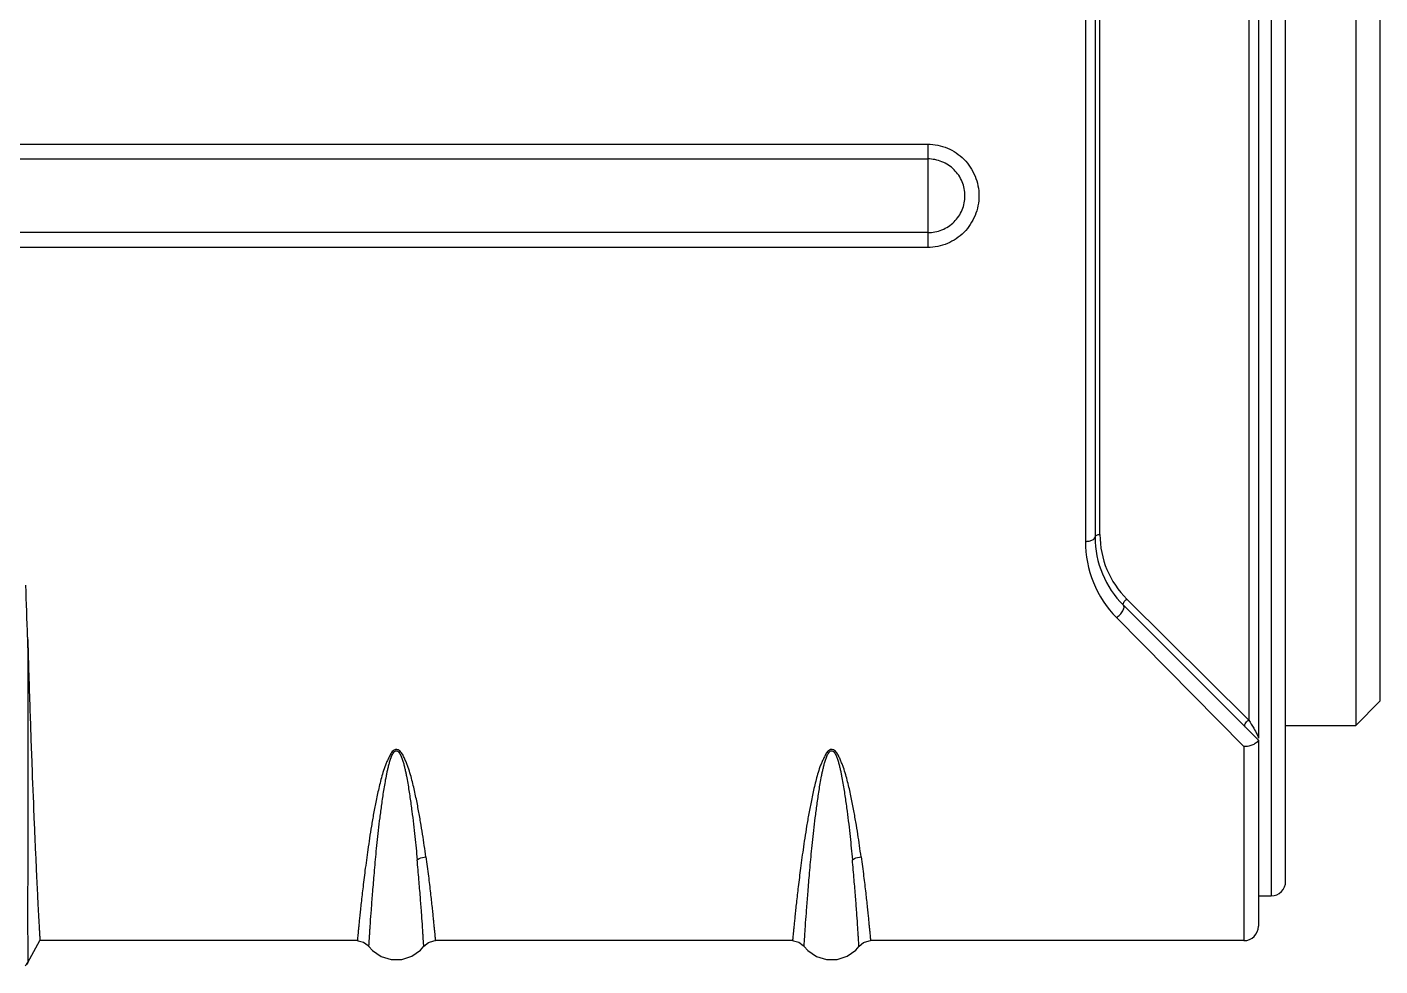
# Model space of a CAD drawing. Header units: millimetres. Extents: x 7426 to 8300, y 123 to 421.
# Drawn here: x 8123.55 to 8129.14, y 286.83 to 290.71 of the extents above; entities that cross this region are included whole.
import ezdxf

# ---------------------------------------------------------------- set-up
doc = ezdxf.new("R2010")
doc.units = ezdxf.units.MM
doc.layers.add('端子', color=102, linetype='Continuous')

msp = doc.modelspace()

# ---------------------------------------------------------------- linework, layer by layer
at = {"layer": '端子', "color": 0, "linetype": 'Continuous'}
for p, q in [((8128.6409, 293.1461), (8128.6409, 287.7694)), ((8128.6935, 292.6859), (8128.6935, 287.1181)), ((8128.7535, 287.1781), (8128.7535, 292.6259)), ((8128.6009, 292.187), (8128.6009, 287.8439)), ((8129.0435, 292.2028), (8129.0435, 287.8228)), ((8129.1435, 292.1027), (8129.1435, 287.9228)), ((8127.9253, 291.442), (8127.9253, 288.5838)), ((8127.9653, 291.4235), (8127.9653, 288.6023)), ((8127.9853, 288.6117), (8127.9853, 291.4141)), ((8121.9933, 290.2264), (8127.2733, 290.2264)), ((8127.2733, 290.2264), (8127.2733, 289.7991)), ((8121.9933, 290.1651), (8127.2733, 290.1651)), ((8127.2733, 289.8604), (8121.9933, 289.8604)), ((8127.2733, 289.7991), (8121.9933, 289.7991)), ((8128.0966, 288.3448), (8128.6009, 287.8439)), ((8128.0825, 288.3195), (8128.6409, 287.7611)), ((8128.5809, 287.7349), (8128.0542, 288.2685)), ((8129.1435, 287.9228), (8129.0435, 287.8228)), ((8128.7535, 287.8228), (8129.0435, 287.8228)), ((8128.5809, 287.7349), (8128.5809, 286.9328)), ((8128.6409, 287.7611), (8128.6409, 286.9928)), ((8128.6409, 287.1181), (8128.6935, 287.1181)), ((8123.5509, 286.8421), (8123.6013, 286.9328)), ((8124.9141, 286.9328), (8123.6013, 286.9328)), ((8126.7141, 286.9328), (8125.2367, 286.9328)), ((8128.5809, 286.9328), (8127.0367, 286.9328)), ((8123.5458, 286.8343), (8123.5509, 286.8421))]:
    msp.add_line(p, q, dxfattribs=at)
for points in [[(8124.9141, 286.9328), (8124.9182, 286.9326), (8124.9401, 286.9268), (8124.9583, 286.9133), (8124.9618, 286.9091)], [(8125.189, 286.9093), (8125.2079, 286.9254), (8125.2309, 286.9325), (8125.2367, 286.9328)], [(8126.7141, 286.9328), (8126.7182, 286.9326), (8126.7401, 286.9268), (8126.7583, 286.9133), (8126.7618, 286.9091)], [(8126.989, 286.9093), (8127.0079, 286.9254), (8127.0309, 286.9325), (8127.0367, 286.9328)], [(8124.9618, 286.9091), (8124.977, 286.8922), (8125.0129, 286.8672), (8125.0545, 286.8542), (8125.098, 286.8544), (8125.1394, 286.868), (8125.1752, 286.8935), (8125.189, 286.9093)], [(8126.7618, 286.9091), (8126.777, 286.8922), (8126.8129, 286.8672), (8126.8545, 286.8542), (8126.898, 286.8544), (8126.9394, 286.868), (8126.9752, 286.8935), (8126.989, 286.9093)]]:
    msp.add_lwpolyline(points, dxfattribs=at)
for centre, radius, start, end in [((8128.3615, 288.6119), 0.3762, 180.0314, 225.24), ((8128.3653, 288.6023), 0.4, 180, 225), ((8105.4586, 287.6487), 18.0999, 1.70567, 2.38589), ((8128.6935, 287.1781), 0.06, 270, 0), ((8128.5809, 286.9928), 0.06, 270, 0)]:
    msp.add_arc(centre, radius, start, end, dxfattribs=at)
for points, knots in [([(8127.2733, 290.2264), (8127.301, 290.2261), (8127.3568, 290.2153), (8127.4273, 290.1674), (8127.4736, 290.0962), (8127.4906, 290.0128), (8127.4736, 289.9294), (8127.4273, 289.8581), (8127.3568, 289.8102), (8127.301, 289.7994), (8127.2733, 289.7991)], [0, 0, 0, 0, 0.125014, 0.249985, 0.37497, 0.500001, 0.625031, 0.750015, 0.874986, 1, 1, 1, 1]), ([(8127.4272, 290.0128), (8127.4272, 290.0326), (8127.4192, 290.0728), (8127.3849, 290.1234), (8127.3337, 290.1572), (8127.2933, 290.1651), (8127.2733, 290.1651)], [0, 0, 0, 0, 0.249009, 0.498515, 0.748874, 1, 1, 1, 1]), ([(8127.2733, 289.8604), (8127.2933, 289.8604), (8127.3337, 289.8683), (8127.3849, 289.9021), (8127.4192, 289.9528), (8127.4272, 289.9929), (8127.4272, 290.0128)], [0, 0, 0, 0, 0.251162, 0.501531, 0.751025, 1, 1, 1, 1]), ([(8127.9853, 288.6117), (8127.9825, 288.6117), (8127.9774, 288.6112), (8127.9702, 288.6091), (8127.9653, 288.6051), (8127.9653, 288.6023)], [0, 0, 0, 0, 0.360681, 0.644959, 1, 1, 1, 1]), ([(8127.9253, 288.5838), (8127.9306, 288.5838), (8127.9383, 288.5844), (8127.9482, 288.587), (8127.9575, 288.5905), (8127.9653, 288.5968), (8127.9653, 288.6023)], [0, 0, 0, 0, 0.337779, 0.499225, 0.644481, 1, 1, 1, 1]), ([(8127.9253, 288.5838), (8127.9253, 288.5261), (8127.9479, 288.4093), (8128.0134, 288.3098), (8128.0542, 288.2685)], [0, 0, 0, 0, 0.498578, 1, 1, 1, 1]), ([(8128.0825, 288.3195), (8128.0813, 288.3207), (8128.0809, 288.3254), (8128.0838, 288.3315), (8128.089, 288.3386), (8128.0938, 288.3429), (8128.0966, 288.3448)], [0, 0, 0, 0, 0.165718, 0.387213, 0.665611, 1, 1, 1, 1]), ([(8128.0542, 288.2685), (8128.0592, 288.2719), (8128.0689, 288.2803), (8128.0786, 288.2927), (8128.0836, 288.3036), (8128.0857, 288.3114), (8128.0846, 288.3174), (8128.0825, 288.3195)], [0, 0, 0, 0, 0.28954, 0.60983, 0.747568, 0.858195, 1, 1, 1, 1]), ([(8123.5506, 288.1875), (8123.5508, 288.0906), (8123.5512, 287.9061), (8123.5513, 287.6444), (8123.5512, 287.4455), (8123.551, 287.3031), (8123.5508, 287.21), (8123.5506, 287.1267), (8123.5505, 287.0538), (8123.5506, 286.9914), (8123.5507, 286.9461), (8123.5508, 286.9154), (8123.5509, 286.8965), (8123.5509, 286.8804), (8123.551, 286.8671), (8123.551, 286.8568), (8123.551, 286.8499), (8123.551, 286.8459), (8123.551, 286.844), (8123.5509, 286.8428), (8123.551, 286.8422), (8123.5509, 286.8421)], [0, 0, 0, 0, 0.216016, 0.411433, 0.583405, 0.65968, 0.728986, 0.790962, 0.845293, 0.89171, 0.930076, 0.946207, 0.960273, 0.972245, 0.982093, 0.989792, 0.99534, 0.997309, 0.998741, 0.999637, 1, 1, 1, 1]), ([(8123.5506, 288.1875), (8123.5533, 288.0953), (8123.5587, 287.9204), (8123.5672, 287.6736), (8123.5746, 287.4872), (8123.5803, 287.3549), (8123.5841, 287.269), (8123.5877, 287.1925), (8123.5909, 287.1256), (8123.5938, 287.0685), (8123.596, 287.0272), (8123.5976, 286.9992), (8123.5985, 286.982), (8123.5994, 286.9674), (8123.6001, 286.9554), (8123.6007, 286.9461), (8123.601, 286.9399), (8123.6012, 286.9363), (8123.6013, 286.9345), (8123.6013, 286.9334), (8123.6013, 286.9329), (8123.6013, 286.9328)], [0, 0, 0, 0, 0.220357, 0.417952, 0.590057, 0.665818, 0.734355, 0.795439, 0.848856, 0.894428, 0.931993, 0.947732, 0.961424, 0.973056, 0.982616, 0.990095, 0.995488, 0.997401, 0.99879, 0.999656, 1, 1, 1, 1]), ([(8128.5867, 287.8152), (8128.585, 287.8169), (8128.5836, 287.8225), (8128.5864, 287.8304), (8128.592, 287.8382), (8128.5976, 287.8424), (8128.6009, 287.8439)], [0, 0, 0, 0, 0.201566, 0.427573, 0.691952, 1, 1, 1, 1]), ([(8128.6009, 287.8439), (8128.608, 287.8332), (8128.6202, 287.814), (8128.6312, 287.7941), (8128.6354, 287.7851)], [0, 0, 0, 0, 0.56491, 1, 1, 1, 1]), ([(8128.6354, 287.7851), (8128.6368, 287.7821), (8128.639, 287.777), (8128.6409, 287.7716), (8128.6409, 287.7694)], [0, 0, 0, 0, 0.594575, 1, 1, 1, 1]), ([(8125.1977, 287.2791), (8125.1934, 287.3104), (8125.1865, 287.3585), (8125.1758, 287.4243), (8125.1663, 287.4773), (8125.1573, 287.523), (8125.1491, 287.5607), (8125.142, 287.5897), (8125.1343, 287.6194), (8125.1265, 287.6443), (8125.1188, 287.6641), (8125.1125, 287.6792), (8125.1058, 287.6944), (8125.0992, 287.7071), (8125.0917, 287.7167), (8125.0832, 287.723), (8125.0716, 287.724), (8125.0619, 287.7187), (8125.0559, 287.7112), (8125.05, 287.7013), (8125.0438, 287.6887), (8125.0367, 287.6737), (8125.028, 287.6539), (8125.0196, 287.629), (8125.0116, 287.5991), (8125.0043, 287.5699), (8124.9979, 287.5411), (8124.99, 287.504), (8124.9815, 287.459), (8124.9724, 287.4068), (8124.9646, 287.357), (8124.9556, 287.2958), (8124.9461, 287.2259), (8124.9368, 287.1502), (8124.9304, 287.0939), (8124.9262, 287.0546), (8124.9236, 287.0293), (8124.9213, 287.007), (8124.9194, 286.9877), (8124.9178, 286.9712), (8124.9164, 286.9578), (8124.9156, 286.9484), (8124.915, 286.9424), (8124.9147, 286.939), (8124.9144, 286.9364), (8124.9143, 286.9344), (8124.914, 286.9336), (8124.9142, 286.9328), (8124.9141, 286.9328)], [0, 0, 0, 0, 0.073401, 0.113188, 0.155, 0.198824, 0.221499, 0.244696, 0.268429, 0.292805, 0.305298, 0.31797, 0.330826, 0.344064, 0.351089, 0.358976, 0.368093, 0.376365, 0.383488, 0.390212, 0.403285, 0.416152, 0.428829, 0.453456, 0.477362, 0.500726, 0.523568, 0.545899, 0.589044, 0.630173, 0.669263, 0.706297, 0.774107, 0.833378, 0.883896, 0.905815, 0.925481, 0.942879, 0.95799, 0.970801, 0.981299, 0.989475, 0.992689, 0.99532, 0.997366, 0.998828, 0.999706, 1, 1, 1, 1]), ([(8124.9618, 286.9091), (8124.9619, 286.909), (8124.9618, 286.9101), (8124.962, 286.9106), (8124.962, 286.9129), (8124.9623, 286.9154), (8124.9625, 286.9189), (8124.9629, 286.925), (8124.9635, 286.9345), (8124.9644, 286.9481), (8124.9655, 286.9648), (8124.9668, 286.9844), (8124.969, 287.0165), (8124.9725, 287.064), (8124.9775, 287.1294), (8124.9839, 287.2061), (8124.9901, 287.2769), (8124.9962, 287.3388), (8125.0017, 287.389), (8125.008, 287.4417), (8125.014, 287.4871), (8125.0194, 287.5246), (8125.0238, 287.5537), (8125.0286, 287.5833), (8125.0331, 287.6083), (8125.0372, 287.6285), (8125.0406, 287.6439), (8125.0444, 287.6594), (8125.0487, 287.675), (8125.053, 287.6879), (8125.0572, 287.6982), (8125.0611, 287.7059), (8125.0653, 287.7121), (8125.0701, 287.7166), (8125.0754, 287.7186), (8125.0809, 287.7168), (8125.0858, 287.7124), (8125.09, 287.7062), (8125.0939, 287.6985), (8125.0981, 287.6882), (8125.1025, 287.6752), (8125.1069, 287.6597), (8125.1107, 287.6442), (8125.1141, 287.6288), (8125.1182, 287.6086), (8125.1227, 287.5836), (8125.1274, 287.5539), (8125.1331, 287.5156), (8125.1396, 287.4692), (8125.1463, 287.4152), (8125.1538, 287.3482), (8125.1587, 287.2992), (8125.1617, 287.2674)], [0, 0, 0, 0, 0.000293, 0.001181, 0.002662, 0.004736, 0.007403, 0.01066, 0.01894, 0.029563, 0.042514, 0.057783, 0.07536, 0.117376, 0.168366, 0.228113, 0.296385, 0.333596, 0.372797, 0.413954, 0.457051, 0.479337, 0.502117, 0.525385, 0.549142, 0.56121, 0.573412, 0.585759, 0.598272, 0.610999, 0.617484, 0.62411, 0.63104, 0.634812, 0.63918, 0.643583, 0.647382, 0.654327, 0.660959, 0.667448, 0.68018, 0.692694, 0.705041, 0.717242, 0.72931, 0.753074, 0.776357, 0.799147, 0.843244, 0.885406, 0.925608, 1, 1, 1, 1]), ([(8126.9977, 287.2791), (8126.9934, 287.3104), (8126.9865, 287.3585), (8126.9758, 287.4243), (8126.9663, 287.4773), (8126.9573, 287.523), (8126.9491, 287.5607), (8126.942, 287.5897), (8126.9343, 287.6194), (8126.9265, 287.6443), (8126.9188, 287.6641), (8126.9125, 287.6792), (8126.9058, 287.6944), (8126.8992, 287.7071), (8126.8917, 287.7167), (8126.8832, 287.723), (8126.8716, 287.724), (8126.8619, 287.7187), (8126.8559, 287.7112), (8126.85, 287.7013), (8126.8438, 287.6887), (8126.8367, 287.6737), (8126.828, 287.6539), (8126.8196, 287.629), (8126.8116, 287.5991), (8126.8043, 287.5699), (8126.7979, 287.5411), (8126.79, 287.504), (8126.7815, 287.459), (8126.7724, 287.4068), (8126.7646, 287.357), (8126.7556, 287.2958), (8126.7461, 287.2259), (8126.7368, 287.1502), (8126.7304, 287.0939), (8126.7262, 287.0546), (8126.7236, 287.0293), (8126.7213, 287.007), (8126.7194, 286.9877), (8126.7178, 286.9712), (8126.7164, 286.9578), (8126.7156, 286.9484), (8126.715, 286.9424), (8126.7147, 286.939), (8126.7144, 286.9364), (8126.7143, 286.9344), (8126.714, 286.9336), (8126.7142, 286.9328), (8126.7141, 286.9328)], [0, 0, 0, 0, 0.073401, 0.113188, 0.155, 0.198824, 0.221499, 0.244696, 0.268429, 0.292805, 0.305298, 0.31797, 0.330826, 0.344064, 0.351089, 0.358976, 0.368093, 0.376365, 0.383488, 0.390212, 0.403285, 0.416152, 0.428829, 0.453456, 0.477362, 0.500726, 0.523568, 0.545899, 0.589044, 0.630173, 0.669263, 0.706297, 0.774107, 0.833378, 0.883896, 0.905815, 0.925481, 0.942879, 0.95799, 0.970801, 0.981299, 0.989475, 0.992689, 0.99532, 0.997366, 0.998828, 0.999706, 1, 1, 1, 1]), ([(8126.7618, 286.9091), (8126.7619, 286.909), (8126.7618, 286.9101), (8126.762, 286.9106), (8126.762, 286.9129), (8126.7623, 286.9154), (8126.7625, 286.9189), (8126.7629, 286.925), (8126.7635, 286.9345), (8126.7644, 286.9481), (8126.7655, 286.9648), (8126.7668, 286.9844), (8126.769, 287.0165), (8126.7725, 287.064), (8126.7775, 287.1294), (8126.7839, 287.2061), (8126.7901, 287.2769), (8126.7962, 287.3388), (8126.8017, 287.389), (8126.808, 287.4417), (8126.814, 287.4871), (8126.8194, 287.5246), (8126.8238, 287.5537), (8126.8286, 287.5833), (8126.8331, 287.6083), (8126.8372, 287.6285), (8126.8406, 287.6439), (8126.8444, 287.6594), (8126.8487, 287.675), (8126.853, 287.6879), (8126.8572, 287.6982), (8126.8611, 287.7059), (8126.8653, 287.7121), (8126.8701, 287.7166), (8126.8754, 287.7186), (8126.8809, 287.7168), (8126.8858, 287.7124), (8126.89, 287.7062), (8126.8939, 287.6985), (8126.8981, 287.6882), (8126.9025, 287.6752), (8126.9069, 287.6597), (8126.9107, 287.6442), (8126.9141, 287.6288), (8126.9182, 287.6086), (8126.9227, 287.5836), (8126.9274, 287.5539), (8126.9331, 287.5156), (8126.9396, 287.4692), (8126.9463, 287.4152), (8126.9538, 287.3482), (8126.9587, 287.2992), (8126.9617, 287.2674)], [0, 0, 0, 0, 0.000293, 0.001181, 0.002662, 0.004736, 0.007403, 0.01066, 0.01894, 0.029563, 0.042514, 0.057783, 0.07536, 0.117376, 0.168366, 0.228113, 0.296385, 0.333596, 0.372797, 0.413954, 0.457051, 0.479337, 0.502117, 0.525385, 0.549142, 0.56121, 0.573412, 0.585759, 0.598272, 0.610999, 0.617484, 0.62411, 0.63104, 0.634812, 0.63918, 0.643583, 0.647382, 0.654327, 0.660959, 0.667448, 0.68018, 0.692694, 0.705041, 0.717242, 0.72931, 0.753074, 0.776357, 0.799147, 0.843244, 0.885406, 0.925608, 1, 1, 1, 1]), ([(8128.6387, 287.7575), (8128.6366, 287.7548), (8128.6301, 287.7491), (8128.6173, 287.7417), (8128.6003, 287.736), (8128.5875, 287.7349), (8128.5809, 287.7349)], [0, 0, 0, 0, 0.162116, 0.401039, 0.689576, 1, 1, 1, 1]), ([(8128.6409, 287.761), (8128.6408, 287.7606), (8128.64, 287.7594), (8128.6393, 287.7583), (8128.6387, 287.7575)], [0, 0, 0, 0, 0.296413, 1, 1, 1, 1]), ([(8125.1617, 287.2674), (8125.1642, 287.2691), (8125.1752, 287.2756), (8125.1881, 287.2788), (8125.1977, 287.2791)], [0, 0, 0, 0, 0.242551, 1, 1, 1, 1]), ([(8125.189, 286.9093), (8125.189, 286.9092), (8125.1891, 286.9102), (8125.1888, 286.9107), (8125.1888, 286.9128), (8125.1886, 286.9151), (8125.1884, 286.9184), (8125.188, 286.9241), (8125.1874, 286.933), (8125.1866, 286.9458), (8125.1856, 286.9615), (8125.1844, 286.98), (8125.1824, 287.0102), (8125.1793, 287.0548), (8125.1746, 287.1163), (8125.1686, 287.1883), (8125.1641, 287.2399), (8125.1617, 287.2674)], [0, 0, 0, 0, 0.00096, 0.003913, 0.00886, 0.015804, 0.024745, 0.035684, 0.06356, 0.099405, 0.143157, 0.194747, 0.254112, 0.395906, 0.567911, 0.769419, 1, 1, 1, 1]), ([(8125.1977, 287.2791), (8125.2013, 287.2525), (8125.2079, 287.2026), (8125.2162, 287.1328), (8125.222, 287.081), (8125.2258, 287.0448), (8125.2281, 287.0216), (8125.2302, 287.0011), (8125.2319, 286.9832), (8125.2334, 286.9681), (8125.2346, 286.9557), (8125.2354, 286.9471), (8125.2359, 286.9416), (8125.2362, 286.9385), (8125.2363, 286.9362), (8125.2366, 286.9343), (8125.2364, 286.9335), (8125.2368, 286.9328), (8125.2367, 286.9328)], [0, 0, 0, 0, 0.231125, 0.433104, 0.605114, 0.67971, 0.746624, 0.805799, 0.857191, 0.900756, 0.936451, 0.964238, 0.97516, 0.9841, 0.991055, 0.996025, 0.999007, 1, 1, 1, 1]), ([(8126.9617, 287.2674), (8126.9642, 287.2691), (8126.9752, 287.2756), (8126.9881, 287.2788), (8126.9977, 287.2791)], [0, 0, 0, 0, 0.242551, 1, 1, 1, 1]), ([(8126.989, 286.9093), (8126.989, 286.9092), (8126.9891, 286.9102), (8126.9888, 286.9107), (8126.9888, 286.9128), (8126.9886, 286.9151), (8126.9884, 286.9184), (8126.988, 286.9241), (8126.9874, 286.933), (8126.9866, 286.9458), (8126.9856, 286.9615), (8126.9844, 286.98), (8126.9824, 287.0102), (8126.9793, 287.0548), (8126.9746, 287.1163), (8126.9686, 287.1883), (8126.9641, 287.2399), (8126.9617, 287.2674)], [0, 0, 0, 0, 0.00096, 0.003913, 0.008861, 0.015804, 0.024745, 0.035683, 0.063559, 0.099405, 0.143156, 0.194747, 0.254112, 0.395906, 0.567912, 0.769419, 1, 1, 1, 1]), ([(8126.9977, 287.2791), (8127.0013, 287.2525), (8127.0079, 287.2026), (8127.0162, 287.1328), (8127.022, 287.081), (8127.0258, 287.0448), (8127.0281, 287.0216), (8127.0302, 287.0011), (8127.0319, 286.9832), (8127.0334, 286.9681), (8127.0346, 286.9557), (8127.0354, 286.9471), (8127.0359, 286.9416), (8127.0362, 286.9385), (8127.0363, 286.9362), (8127.0366, 286.9343), (8127.0364, 286.9335), (8127.0368, 286.9328), (8127.0367, 286.9328)], [0, 0, 0, 0, 0.231125, 0.433104, 0.605114, 0.67971, 0.746624, 0.805799, 0.857191, 0.900756, 0.936451, 0.964238, 0.97516, 0.9841, 0.991055, 0.996025, 0.999007, 1, 1, 1, 1])]:
    msp.add_open_spline(points, degree=3, knots=knots, dxfattribs=at)
msp.add_open_spline([(8123.5509, 286.8421), (8123.5481, 286.837), (8123.5444, 286.8323), (8123.5403, 286.8282)], degree=3, dxfattribs=at)

doc.saveas('drawing.dxf')
